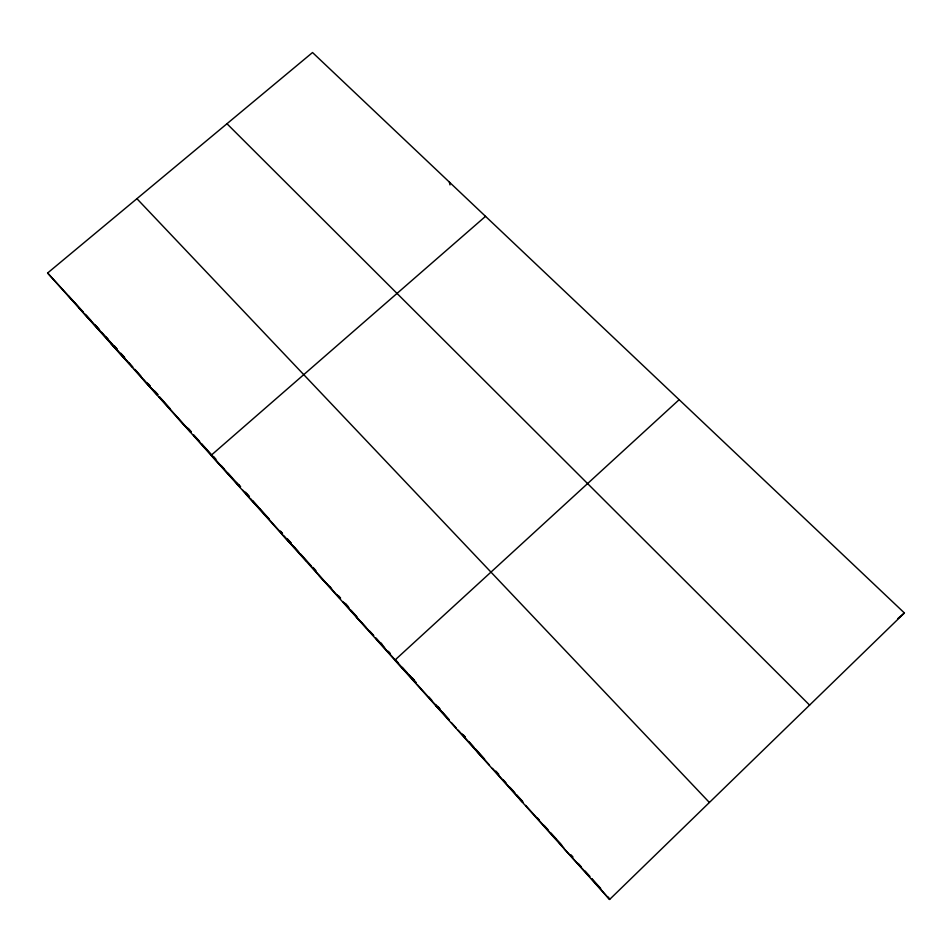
<?xml version="1.0" encoding="UTF-8"?>
<svg xmlns="http://www.w3.org/2000/svg" width="952" height="952" viewBox="0 0 952 952"><rect width="100%" height="100%" fill="white"/><g stroke="black" fill="none" stroke-linecap="round" stroke-linejoin="round"><path stroke-width="1.43" d="M609.601 899.473L904.4 612.969L312.53 52.527L47.6 273.022L609.601 899.473L591.394 878.672M679.157 399.685L394.89 660.141L415.834 682.287M485.532 216.342L211.142 455.306L232.443 478.416M897.796 618.621L904.4 612.969M564.357 849.041L589.431 876.471M520.304 799.942L522.85 802.393M226.969 123.736L809.593 705.099M477.404 752.128L482.616 757.423M435.623 705.539L442.537 712.75M136.909 198.682L709.395 802.488M356.345 617.182L366.401 627.892M318.73 575.246L330.213 587.562M282.006 534.31L294.846 548.15M246.151 494.35L260.289 509.629M176.929 417.178L190.543 431.97M236.358 482.664L240.142 486.758M110.813 343.47L129.52 363.89M143.49 379.907L157.223 394.854L134.458 369.388M159.186 396.996L161.138 399.126M47.6 273.022L83.229 311.97M86.108 315.124L90.904 320.372M95.64 325.548L99.424 329.69M106.16 337.056L108.135 339.209M116.799 348.682L114.05 345.683L116.953 348.92M78.849 307.853L98.58 329.404M120.833 353.24L124.712 357.547M148.072 383.585L150.047 385.786M154.986 391.284L157.949 394.592M188.317 428.436L191.245 431.684M213.914 456.948L215.902 459.161M238.643 484.497L240.606 486.686M245.509 492.148L249.436 496.527M280.59 531.24L282.53 533.406M287.385 538.808L291.264 543.128M313.041 567.404L316.016 570.712M338.626 595.904L340.59 598.082M345.493 603.544L348.432 606.829M380.55 642.612L382.49 644.778M388.321 651.275L390.308 653.488M412.133 677.812L414.12 680.014M437.849 706.455L439.824 708.657M463.469 735.015L465.433 737.193M495.861 771.096L498.8 774.369M571.021 854.848L572.973 857.014M94.784 324.668L99.639 330.082M101.59 332.248L116.168 348.503M122.023 355.025L124.01 357.238M128.972 362.772L132.935 367.186M134.922 369.4L140.872 376.04M146.834 382.668L149.809 385.988M153.736 390.368L157.663 394.747M159.627 396.925L170.408 408.943M187.008 427.448L190.888 431.768M193.791 435.005L199.611 441.49M201.55 443.656L214.2 457.745M221.138 465.468L224.101 468.789M228.064 473.203L238.964 485.341M246.854 494.136L248.817 496.325M252.744 500.692L257.647 506.166M259.61 508.344L269.416 519.28M280.185 531.275L282.125 533.441M286.992 538.856L290.884 543.199M293.799 546.448L298.666 551.874M300.618 554.04L311.304 565.952M329.654 586.408L331.582 588.562M337.377 595.012L340.28 598.249M344.16 602.58L349.098 608.078M351.074 610.28L357 616.884M369.84 631.188L373.791 635.591M375.766 637.792L384.608 647.646M395.413 659.677L398.352 662.961M402.279 667.34L407.194 672.802M409.158 674.992L416.024 682.643M428.769 696.852L431.708 700.125M435.623 704.492L440.526 709.954M442.49 712.144L449.356 719.795M462.065 733.956L465.004 737.229M468.908 741.584L473.798 747.034M475.75 749.212L484.556 759.018M496.278 772.084L498.229 774.262M503.108 779.7L506.047 782.961M509.951 787.316L514.83 792.754M516.781 794.932L522.636 801.465M537.273 817.78L539.225 819.946M544.104 825.384L548.007 829.739M550.934 833L561.668 844.959M578.257 863.44L581.184 866.713M585.087 871.056L589.966 876.494M591.93 878.672L600.712 888.454M68.294 295.644L82.955 311.982M84.906 314.16L132.483 367.186M159.162 396.925L190.519 431.875M193.458 435.147L232.288 478.428M235.192 481.652L240.011 487.031M242.915 490.268L248.698 496.718M250.638 498.872L282.006 533.846M283.982 536.047L306.639 561.287M309.578 564.572L339.983 598.463M342.922 601.735L373.22 635.496M376.147 638.756L415.167 682.251M417.131 684.428L448.404 719.296M451.331 722.556L456.222 728.006M458.174 730.184L489.459 765.051M492.398 768.323L522.719 802.131M525.659 805.404L556.051 839.271M558.991 842.544L563.881 848.006M608.518 897.153L608.792 897.748M449.392 182.118L449.987 184.89"/></g></svg>
